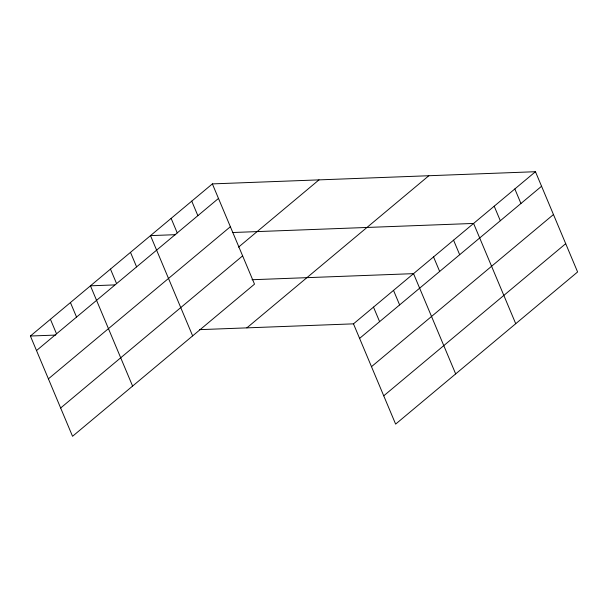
<?xml version="1.0" encoding="UTF-8"?>
<svg xmlns="http://www.w3.org/2000/svg" width="608" height="608" viewBox="0 0 608 608"><rect width="100%" height="100%" fill="white"/><g stroke="black" fill="none" stroke-linecap="round" stroke-linejoin="round"><path stroke-width="0.91" d="M212.374 183.897L254.516 284.149L72.542 436.286L30.4 336.026L212.374 183.897L535.458 171.714L577.6 271.974L395.626 424.103L353.484 323.851L199.515 329.65M36.51 350.565L218.485 198.436M48.404 378.852L230.379 226.723M238.534 247.137L318.995 179.877M60.656 407.998L242.63 255.862M246.863 327.864L428.838 175.735M353.484 323.851L535.458 171.714M359.594 338.39L541.568 186.253M371.48 366.677L553.455 214.54M383.732 395.816L565.706 243.686M175.758 234.665L150.503 235.615L192.645 335.874M232.803 232.514L473.586 223.44L515.728 323.699M114.768 284.909L90.455 285.821L132.597 386.08M251.993 279.733L413.531 273.646L455.673 373.905M30.4 336.026L55.655 335.076M514.832 188.959L520.942 203.498M494.205 206.203L500.323 220.742M453.568 240.175L459.678 254.714M433.55 256.91L439.66 271.449M393.513 290.381L399.631 304.92M373.502 307.116L379.612 321.655M191.748 201.134L197.866 215.673M171.129 218.378L177.24 232.917M130.484 252.35L136.595 266.889M110.466 269.086L116.584 283.624M70.437 302.556L76.547 317.095M50.418 319.291L56.529 333.83"/></g></svg>
